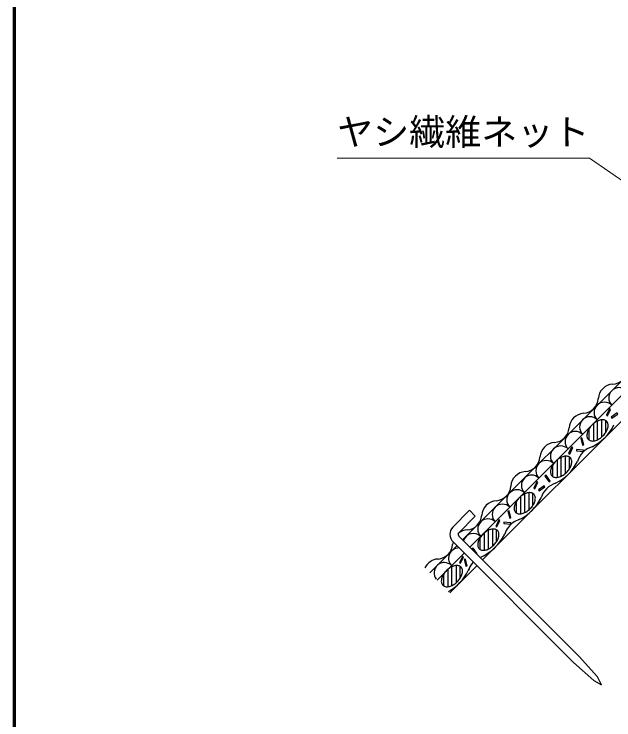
# Model space of a CAD drawing. Units: millimetres, scale not verified. Extents: x 200 to 8200, y 200 to 5825.
# Drawn here: x 200 to 1365, y 1570 to 2940 of the extents above; entities that cross this region are included whole.
import ezdxf
from ezdxf.enums import TextEntityAlignment as Align

# ---------------------------------------------------------------- set-up
doc = ezdxf.new("R2010")
doc.units = ezdxf.units.MM
doc.header["$LTSCALE"] = 20
for name, color, linetype, lineweight in [('C-STR', 7, 'Continuous', 25), ('C-STR-HTXT', 1, 'Continuous', 13), ('C-TTL', 2, 'Continuous', 70)]:
    doc.layers.add(name, color=color, linetype=linetype, lineweight=lineweight)
doc.styles.add('ＭＳ ゴシック', font='')
doc.styles.get('ＭＳ ゴシック').set_extended_font_data('MS Gothic')

msp = doc.modelspace()

# ---------------------------------------------------------------- linework, layer by layer
at = {"layer": 'C-STR'}
for p, q in [((1071.47, 1919.28), (1418.55, 2266.36)), ((1142.6, 1962.12), (1432.7, 2252.22)), ((1110.36, 1880.39), (1457.45, 2227.48)), ((1341.52, 2152.36), (1341.52, 2118.83)), ((1349.52, 2127.89), (1349.52, 2150.83)), ((1325.52, 2144.83), (1325.52, 2111.3)), ((1333.52, 2113.64), (1333.52, 2150.02)), ((1317.52, 2112.83), (1317.52, 2135.77)), ((1254.81, 2074.12), (1254.81, 2040.59)), ((1262.81, 2042.93), (1262.81, 2079.31)), ((1270.81, 2081.65), (1270.81, 2048.12)), ((1278.81, 2057.18), (1278.81, 2080.12)), ((1246.81, 2042.12), (1246.81, 2065.06)), ((1184.1, 2003.41), (1184.1, 1969.88)), ((1192.1, 1972.22), (1192.1, 2008.6)), ((1200.1, 2010.94), (1200.1, 1977.41)), ((1208.1, 1986.47), (1208.1, 2009.41)), ((1176.1, 1971.41), (1176.1, 1994.35)), ((1052.22, 1944.28), (1084.67, 1976.75)), ((1095.99, 1965.44), (1084.67, 1976.75)), ((1063.87, 1933.3), (1095.99, 1965.44)), ((1085.61, 1905.14), (1142.6, 1962.12)), ((1113.38, 1932.7), (1113.38, 1899.17)), ((1121.38, 1901.51), (1121.38, 1937.89)), ((1129.38, 1940.23), (1129.38, 1906.7)), ((1137.38, 1915.75), (1137.38, 1938.7)), ((1064.17, 1926.55), (1298.09, 1692.77)), ((1105.38, 1900.7), (1105.38, 1923.64)), ((1007.62, 1855.43), (1060.15, 1907.95)), ((1052.86, 1915.24), (1286.78, 1681.45)), ((1021.76, 1841.29), (1074.29, 1893.82)), ((1090.05, 1901.84), (1092.73, 1898.02)), ((1099.22, 1891.53), (1099.96, 1892.04)), ((1046.51, 1816.54), (1099.05, 1869.08)), ((1050.67, 1830.79), (1050.67, 1867.18)), ((1058.67, 1869.51), (1058.67, 1835.99)), ((1066.67, 1845.04), (1066.67, 1867.99)), ((1034.67, 1829.99), (1034.67, 1852.93)), ((1042.67, 1861.99), (1042.67, 1828.46)), ((1333.19, 1653.46), (1298.09, 1692.77)), ((1326.12, 1646.38), (1286.78, 1681.45)), ((1326.12, 1646.38), (1341.44, 1638.14)), ((1341.44, 1638.14), (1333.19, 1653.46))]:
    msp.add_line(p, q, dxfattribs=at)
for points in [[(1350.94, 2161.15), (1353.2, 2160.1), (1359, 2172.53), (1356.74, 2173.58)], [(1372.81, 2163.64), (1371.38, 2165.68), (1360.15, 2157.82), (1361.58, 2155.78)], [(1351.69, 2149.08), (1350.2, 2150.36), (1349.08, 2151.08), (1347.85, 2151.65), (1346.5, 2152.07), (1345.06, 2152.33), (1343.52, 2152.44), (1341.91, 2152.39), (1340.24, 2152.19), (1338.52, 2151.83), (1336.75, 2151.32), (1334.97, 2150.66), (1333.17, 2149.85), (1331.37, 2148.91), (1329.6, 2147.84), (1327.85, 2146.65), (1326.14, 2145.34), (1324.49, 2143.93), (1322.91, 2142.43), (1321.41, 2140.85), (1320, 2139.2), (1318.7, 2137.5), (1317.5, 2135.75), (1316.43, 2133.97), (1315.49, 2132.17), (1314.69, 2130.38), (1314.03, 2128.59), (1313.52, 2126.83), (1313.16, 2125.1), (1312.95, 2123.43), (1312.9, 2121.82), (1313.01, 2120.29), (1313.28, 2118.84), (1313.7, 2117.5), (1314.27, 2116.26), (1314.98, 2115.14), (1315.84, 2114.15), (1316.83, 2113.29), (1317.95, 2112.58), (1319.19, 2112.01), (1320.53, 2111.59), (1321.98, 2111.32), (1323.51, 2111.22), (1325.12, 2111.26), (1326.79, 2111.47), (1328.52, 2111.83), (1330.28, 2112.34), (1332.07, 2113), (1333.86, 2113.8), (1335.66, 2114.74), (1337.44, 2115.81), (1339.19, 2117.01), (1340.89, 2118.31), (1342.54, 2119.72), (1344.12, 2121.22), (1345.62, 2122.8), (1347.03, 2124.45), (1348.34, 2126.16), (1349.53, 2127.91), (1350.6, 2129.69), (1351.54, 2131.48), (1352.34, 2133.28), (1353, 2135.07), (1353.52, 2136.83), (1353.88, 2138.55), (1354.08, 2140.22), (1354.13, 2141.83), (1354.02, 2143.37), (1353.76, 2144.81), (1353.34, 2146.16), (1352.77, 2147.4)], [(1304.41, 2103.18), (1306.82, 2103.82), (1303.27, 2117.06), (1300.87, 2116.42)], [(1277.36, 2086.99), (1279.62, 2085.94), (1285.41, 2098.36), (1283.16, 2099.42)], [(1306.31, 2091.16), (1306.53, 2093.64), (1292.87, 2094.83), (1292.65, 2092.35)], [(1280.98, 2078.36), (1279.49, 2079.65), (1278.37, 2080.37), (1277.14, 2080.94), (1275.79, 2081.36), (1274.34, 2081.62), (1272.81, 2081.73), (1271.2, 2081.68), (1269.53, 2081.48), (1267.81, 2081.12), (1266.04, 2080.61), (1264.26, 2079.95), (1262.46, 2079.14), (1260.66, 2078.2), (1258.89, 2077.13), (1257.14, 2075.94), (1255.43, 2074.63), (1253.78, 2073.22), (1252.2, 2071.72), (1250.7, 2070.14), (1249.29, 2068.49), (1247.99, 2066.79), (1246.79, 2065.04), (1245.72, 2063.26), (1244.78, 2061.46), (1243.98, 2059.67), (1243.32, 2057.88), (1242.81, 2056.12), (1242.45, 2054.39), (1242.24, 2052.72), (1242.19, 2051.11), (1242.3, 2049.58), (1242.57, 2048.13), (1242.99, 2046.79), (1243.56, 2045.55), (1244.27, 2044.43), (1245.13, 2043.44), (1246.12, 2042.58), (1247.24, 2041.87), (1248.48, 2041.3), (1249.82, 2040.88), (1251.27, 2040.61), (1252.8, 2040.5), (1254.41, 2040.55), (1256.08, 2040.76), (1257.81, 2041.12), (1259.57, 2041.63), (1261.36, 2042.29), (1263.15, 2043.09), (1264.95, 2044.03), (1266.73, 2045.1), (1268.48, 2046.3), (1270.18, 2047.6), (1271.83, 2049.01), (1273.41, 2050.51), (1274.91, 2052.09), (1276.32, 2053.74), (1277.63, 2055.45), (1278.82, 2057.2), (1279.89, 2058.98), (1280.83, 2060.77), (1281.63, 2062.57), (1282.29, 2064.35), (1282.81, 2066.12), (1283.17, 2067.84), (1283.37, 2069.51), (1283.42, 2071.12), (1283.31, 2072.66), (1283.05, 2074.1), (1282.63, 2075.45), (1282.06, 2076.68)], [(1239.34, 2032.03), (1241.38, 2033.46), (1233.51, 2044.69), (1231.47, 2043.27)], [(1209.52, 2019.73), (1211.78, 2018.68), (1217.57, 2031.1), (1215.32, 2032.16)], [(1231.39, 2022.22), (1229.96, 2024.26), (1218.73, 2016.4), (1220.16, 2014.36)], [(1210.27, 2007.65), (1208.78, 2008.94), (1207.66, 2009.66), (1206.43, 2010.23), (1205.08, 2010.65), (1203.63, 2010.91), (1202.1, 2011.02), (1200.49, 2010.97), (1198.82, 2010.77), (1197.1, 2010.41), (1195.33, 2009.89), (1193.55, 2009.23), (1191.75, 2008.43), (1189.95, 2007.49), (1188.17, 2006.42), (1186.43, 2005.23), (1184.72, 2003.92), (1183.07, 2002.51), (1181.49, 2001.01), (1179.99, 1999.43), (1178.58, 1997.78), (1177.27, 1996.08), (1176.08, 1994.33), (1175.01, 1992.55), (1174.07, 1990.75), (1173.27, 1988.96), (1172.61, 1987.17), (1172.1, 1985.41), (1171.74, 1983.68), (1171.53, 1982.01), (1171.48, 1980.4), (1171.59, 1978.87), (1171.86, 1977.42), (1172.27, 1976.08), (1172.84, 1974.84), (1173.56, 1973.72), (1174.42, 1972.73), (1175.41, 1971.87), (1176.53, 1971.16), (1177.77, 1970.59), (1179.11, 1970.17), (1180.56, 1969.9), (1182.09, 1969.79), (1183.7, 1969.84), (1185.37, 1970.05), (1187.1, 1970.41), (1188.86, 1970.92), (1190.64, 1971.58), (1192.44, 1972.38), (1194.24, 1973.32), (1196.02, 1974.39), (1197.77, 1975.59), (1199.47, 1976.89), (1201.12, 1978.3), (1202.7, 1979.8), (1204.2, 1981.38), (1205.61, 1983.03), (1206.92, 1984.74), (1208.11, 1986.49), (1209.18, 1988.26), (1210.12, 1990.06), (1210.92, 1991.86), (1211.58, 1993.64), (1212.1, 1995.41), (1212.46, 1997.13), (1212.66, 1998.8), (1212.71, 2000.41), (1212.6, 2001.95), (1212.33, 2003.39), (1211.92, 2004.74), (1211.35, 2005.97)], [(1162.99, 1961.76), (1165.4, 1962.4), (1161.85, 1975.64), (1159.44, 1975)], [(1135.94, 1945.57), (1138.2, 1944.52), (1143.99, 1956.94), (1141.74, 1958)], [(1164.89, 1949.73), (1165.11, 1952.22), (1151.45, 1953.41), (1151.23, 1950.93)], [(1139.56, 1936.94), (1138.07, 1938.23), (1136.95, 1938.95), (1135.71, 1939.52), (1134.37, 1939.94), (1132.92, 1940.2), (1131.39, 1940.31), (1129.78, 1940.26), (1128.11, 1940.06), (1126.38, 1939.7), (1124.62, 1939.18), (1122.84, 1938.52), (1121.04, 1937.72), (1119.24, 1936.78), (1117.46, 1935.71), (1115.71, 1934.52), (1114.01, 1933.21), (1112.36, 1931.8), (1110.78, 1930.3), (1109.28, 1928.72), (1107.87, 1927.07), (1106.56, 1925.37), (1105.37, 1923.62), (1104.3, 1921.84), (1103.36, 1920.04), (1102.56, 1918.24), (1101.9, 1916.46), (1101.38, 1914.7), (1101.03, 1912.97), (1100.82, 1911.3), (1100.77, 1909.69), (1100.88, 1908.16), (1101.15, 1906.71), (1101.56, 1905.37), (1102.13, 1904.13), (1102.85, 1903.01), (1103.71, 1902.02), (1104.7, 1901.16), (1105.82, 1900.44), (1107.05, 1899.88), (1108.4, 1899.46), (1109.85, 1899.19), (1111.38, 1899.08), (1112.99, 1899.13), (1114.66, 1899.34), (1116.38, 1899.7), (1118.15, 1900.21), (1119.93, 1900.87), (1121.73, 1901.67), (1123.53, 1902.61), (1125.31, 1903.68), (1127.05, 1904.88), (1128.76, 1906.18), (1130.41, 1907.59), (1131.99, 1909.09), (1133.49, 1910.67), (1134.9, 1912.32), (1136.21, 1914.03), (1137.4, 1915.77), (1138.47, 1917.55), (1139.41, 1919.35), (1140.21, 1921.15), (1140.87, 1922.93), (1141.38, 1924.7), (1141.74, 1926.42), (1141.95, 1928.09), (1142, 1929.7), (1141.89, 1931.23), (1141.62, 1932.68), (1141.21, 1934.03), (1140.64, 1935.26)], [(1065.23, 1874.86), (1067.49, 1873.81), (1073.28, 1886.23), (1071.02, 1887.28)], [(1077.91, 1868.09), (1080.31, 1868.73), (1076.77, 1881.98), (1074.36, 1881.33)], [(1068.85, 1866.23), (1067.36, 1867.52), (1066.24, 1868.24), (1065, 1868.81), (1063.66, 1869.22), (1062.21, 1869.49), (1060.68, 1869.6), (1059.07, 1869.55), (1057.4, 1869.34), (1055.67, 1868.99), (1053.91, 1868.47), (1052.13, 1867.81), (1050.33, 1867.01), (1048.53, 1866.07), (1046.75, 1865), (1045, 1863.81), (1043.3, 1862.5), (1041.65, 1861.09), (1040.07, 1859.59), (1038.57, 1858.01), (1037.16, 1856.36), (1035.85, 1854.65), (1034.66, 1852.91), (1033.59, 1851.13), (1032.65, 1849.33), (1031.85, 1847.53), (1031.19, 1845.75), (1030.67, 1843.99), (1030.31, 1842.26), (1030.11, 1840.59), (1030.06, 1838.98), (1030.17, 1837.45), (1030.43, 1836), (1030.85, 1834.65), (1031.42, 1833.42), (1032.14, 1832.3), (1033, 1831.31), (1033.99, 1830.45), (1035.11, 1829.73), (1036.34, 1829.16), (1037.69, 1828.75), (1039.14, 1828.48), (1040.67, 1828.37), (1042.28, 1828.42), (1043.95, 1828.63), (1045.67, 1828.99), (1047.44, 1829.5), (1049.22, 1830.16), (1051.02, 1830.96), (1052.82, 1831.9), (1054.59, 1832.97), (1056.34, 1834.16), (1058.05, 1835.47), (1059.7, 1836.88), (1061.28, 1838.38), (1062.78, 1839.96), (1064.19, 1841.61), (1065.49, 1843.32), (1066.69, 1845.06), (1067.76, 1846.84), (1068.7, 1848.64), (1069.5, 1850.44), (1070.16, 1852.22), (1070.67, 1853.99), (1071.03, 1855.71), (1071.24, 1857.38), (1071.29, 1858.99), (1071.18, 1860.52), (1070.91, 1861.97), (1070.49, 1863.32), (1069.92, 1864.55)]]:
    msp.add_lwpolyline(points, close=True, dxfattribs=at)
msp.add_lwpolyline([(1099.96, 1892.04), (1092.09, 1903.27), (1090.05, 1901.84)], dxfattribs=at)
at = {"layer": 'C-STR', "color": 1}
for centre, start, end in [((1361.09, 2251.91), 273.88791, 356.11209), ((1365.22, 2191.22), 93.88791, 176.11209), ((1304.52, 2195.35), 273.88791, 356.11209), ((1308.65, 2134.65), 93.88791, 176.11209), ((1247.95, 2138.78), 273.88791, 356.11209), ((1252.08, 2078.08), 93.88791, 176.11209), ((1191.38, 2082.21), 273.88791, 356.11209), ((1195.51, 2021.52), 93.88791, 176.11209), ((1134.82, 2025.64), 273.88791, 356.11209), ((1138.94, 1964.95), 93.88791, 176.11209), ((1078.25, 1969.07), 273.88791, 356.11209), ((1082.37, 1908.38), 93.88791, 129.51044), ((1021.68, 1912.5), 273.88791, 356.11209), ((1082.37, 1908.38), 166.77957, 176.11209), ((1025.8, 1851.81), 93.88791, 154.78496)]:
    msp.add_arc(centre, 30.42, start, end, dxfattribs=at)
at = {"layer": 'C-STR'}
for centre, radius, start, end in [((1375.24, 2194.76), 20, 45, 225), ((1346.95, 2166.48), 20, 45, 225), ((1318.67, 2138.19), 20, 45, 225), ((1282.25, 2183.09), 92.5, 296.07536, 333.92464), ((1290.38, 2109.91), 20, 45, 225), ((1262.1, 2081.62), 20, 45, 225), ((1335.28, 2059.35), 42.5, 106.92751, 163.07249), ((1233.81, 2053.34), 20, 45, 225), ((1211.54, 2112.38), 92.5, 296.07536, 333.92464), ((1205.53, 2025.05), 20, 45, 225), ((1264.57, 1988.64), 42.5, 106.92751, 163.07249), ((1177.25, 1996.77), 20, 45, 225), ((1140.83, 2041.67), 92.5, 296.07536, 333.92464), ((1148.96, 1968.49), 20, 45, 225), ((1120.68, 1940.2), 20, 45, 225), ((1193.86, 1917.93), 42.5, 106.92751, 141.75643), ((1067.7, 1930.09), 21, 137.51097, 225.01704), ((1067.7, 1930.09), 5, 140.12937, 225.01704), ((1092.39, 1911.92), 20, 45, 162.3895), ((1193.86, 1917.93), 42.5, 141.75643, 163.07249), ((1070.12, 1970.96), 92.5, 292.37231, 333.92464), ((1064.11, 1883.63), 20, 88.95843, 231.16454), ((1035.82, 1855.35), 20, 45, 218.83546), ((1123.15, 1847.22), 42.5, 137.14613, 163.07249), ((1123.15, 1847.22), 42.5, 141.75643, 163.07249), ((999.41, 1900.25), 92.5, 298.74989, 333.92464)]:
    msp.add_arc(centre, radius, start, end, dxfattribs=at)
at = {"layer": 'C-STR-HTXT'}
for p, q in [((827.67, 2660.07), (1317.67, 2660.07)), ((1317.67, 2660.07), (1620.17, 2453.24))]:
    msp.add_line(p, q, dxfattribs=at)
at = {"layer": 'C-TTL'}
msp.add_lwpolyline([(200, 200), (8200, 200), (8200, 5740), (200, 5740)], close=True, dxfattribs=at)

# ---------------------------------------------------------------- texts
at = {"layer": 'C-STR-HTXT', "color": 7, "style": 'ＭＳ ゴシック'}
msp.add_text('ヤシ繊維ネット', height=51.32, dxfattribs=at).set_placement((827.67, 2670.07), align=Align.BOTTOM_LEFT)

doc.saveas('drawing.dxf')
